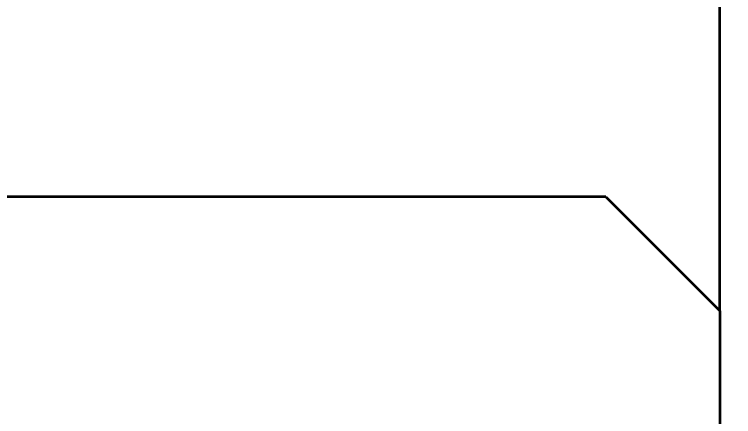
# Model space of a CAD drawing. Header units: millimetres. Extents: x 5606 to 13175, y -3239 to -2051.
# Drawn here: x 6550.04 to 6581.59, y -2423.42 to -2405.78 of the extents above; entities that cross this region are included whole.
import ezdxf

# ---------------------------------------------------------------- set-up
doc = ezdxf.new("R2010")
doc.units = ezdxf.units.MM
doc.linetypes.add('HIDDEN-HOKUTO', pattern=[3.8, 2.5, -1.3])
doc.layers.add('AM_HID', color=1, linetype='HIDDEN-HOKUTO', lineweight=25)
doc.layers.add('word_dim', color=253, linetype='Continuous')
doc.styles.get("Standard").update_dxf_attribs({"font": 'romans.shx', "bigfont": 'bigfont.shx'})
doc.dimstyles.new('RS1-4', dxfattribs={"dimscale": 4, "dimtxt": 3.5, "dimasz": 3, "dimexe": 1, "dimexo": 0, "dimgap": 1, "dimtad": 3, "dimdsep": 46, "dimtxsty": 'Standard', "dimblk1": 'OPEN', "dimblk2": 'OPEN', "dimsah": 1, "dimcen": 0, "dimclrd": 256, "dimclre": 256, "dimclrt": 3, "dimadec": 0, "dimazin": 0, "dimtfac": 1, "dimtmove": 0, "dimatfit": 3, "dimldrblk": 'OPEN', "dimfxl": 0, "dimtolj": 1, "dimtzin": 0, "dimarcsym": 0})

# ---------------------------------------------------------------- blocks, each defined once
blk = doc.blocks.new('_Open')
at = {"color": 0, "lineweight": -2}
for p, q in [((-1, 0.1667), (0, 0)), ((-1, -0.1667), (0, 0)), ((0, 0), (-1, 0))]:
    blk.add_line(p, q, dxfattribs=at)
blk = doc.blocks.new('*D266')
at = {"layer": 'DEFPOINTS', "color": 0, "linetype": 'Continuous', "ltscale": 2}
for p in [(6610.313, -2218.944), (6610.313, -2336.642), (6330.982, -2565.284)]:
    blk.add_point(p, dxfattribs=at)
at = {"layer": 'word_dim', "linetype": 'Continuous', "lineweight": -2, "ltscale": 2}
for p, q in [((6330.982, -2565.284), (6330.982, -2214.944)), ((6610.313, -2336.642), (6610.313, -2214.944)), ((6342.982, -2218.944), (6598.313, -2218.944))]:
    blk.add_line(p, q, dxfattribs=at)
at = {"layer": 'word_dim', "linetype": 'Continuous', "lineweight": -2, "ltscale": 2, "xscale": 12, "yscale": 12, "zscale": 12, "rotation": 180}
blk.add_blockref('_Open', (6330.982, -2218.944), dxfattribs=at)
at = {"layer": 'word_dim', "linetype": 'Continuous', "lineweight": -2, "ltscale": 2, "xscale": 12, "yscale": 12, "zscale": 12}
blk.add_blockref('_Open', (6610.313, -2218.944), dxfattribs=at)
at = {"layer": 'word_dim', "color": 3, "linetype": 'Continuous', "ltscale": 2, "insert": (6470.648, -2207.944), "char_height": 14, "attachment_point": 5}
blk.add_mtext('\\A1;279.33', dxfattribs=at)

msp = doc.modelspace()

# ---------------------------------------------------------------- linework, layer by layer
at = {"color": 7, "lineweight": 35}
for p, q in [((6580.982, -2418.784), (6580.982, -2371.463)), ((6575.982, -2413.784), (6507.982, -2413.784)), ((6580.982, -2418.784), (6580.982, -2463.784))]:
    msp.add_line(p, q, dxfattribs=at)
at = {"color": 7, "lineweight": 35, "ltscale": 0.176777}
msp.add_line((6575.982, -2413.784), (6580.982, -2418.784), dxfattribs=at)
at = {"layer": 'AM_HID', "color": 1, "lineweight": 13, "ltscale": 4}
msp.add_line((6580.982, -2468.784), (6580.982, -2418.784), dxfattribs=at)

# ---------------------------------------------------------------- dimensions: what is measured, and where the dimension line sits
at = {"layer": 'word_dim', "linetype": 'Continuous', "ltscale": 2}
dim = msp.add_linear_dim(base=(6610.313, -2218.944), p1=(6330.982, -2565.284), p2=(6610.313, -2336.642), dimstyle='RS1-4', dxfattribs=at)
dim.commit()
dim.dimension.update_dxf_attribs({"geometry": '*D266', "text_midpoint": (6470.648, -2207.944)})

doc.saveas('drawing.dxf')
